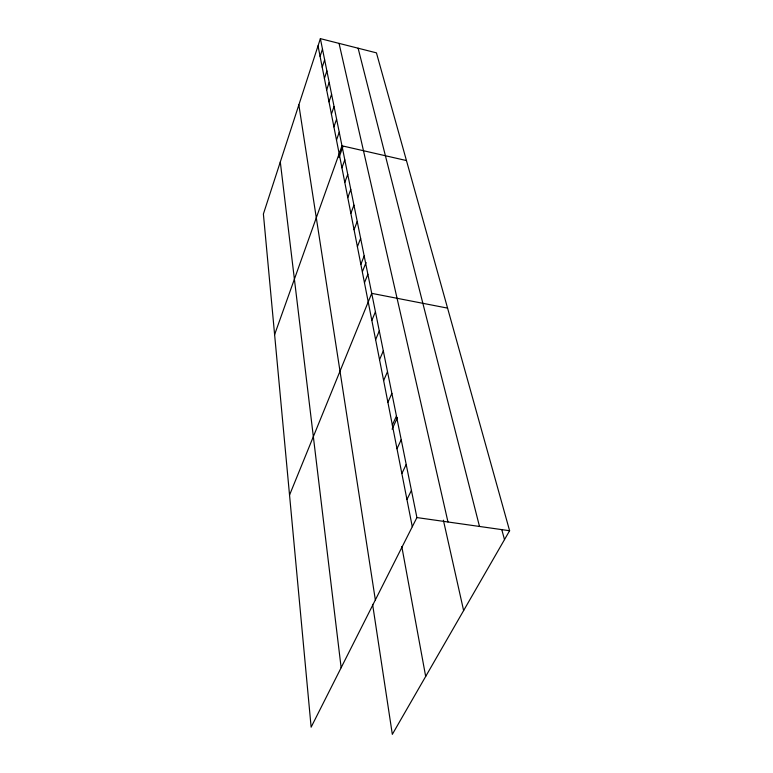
<?xml version="1.0" encoding="UTF-8"?>
<svg xmlns="http://www.w3.org/2000/svg" width="773" height="773" viewBox="0 0 773 773"><rect width="100%" height="100%" fill="white"/><g stroke="black" fill="none" stroke-linecap="round" stroke-linejoin="round"><path stroke-width="1.16" d="M320.38 38.65L263.39 213.995L311.132 727.18L416.908 517.572L320.38 38.65L376.441 52.854L509.61 530.732L392.326 734.35L372.605 604.38M320.09 56.371L322.486 49.086M322.215 67.203L324.65 59.85M324.409 78.382L326.892 70.952M326.67 89.919L329.201 82.421M328.998 101.833L331.588 94.258M331.414 114.153L334.052 106.5M333.907 126.878L336.603 119.158M336.497 140.048L339.241 132.251M274.608 334.612L341.975 145.807L406.463 160.562M339.009 157.576L342.912 146.657M341.927 167.809L344.806 159.847M344.797 182.438L347.744 174.398M347.773 197.608L350.778 189.501M350.855 213.358L353.937 205.164M354.063 229.707L357.223 221.445M357.397 246.703L360.633 238.355M360.856 264.376L364.18 255.95M362.537 271.371L366.064 262.482M364.46 282.773L367.871 274.27M289.537 495.068L371.716 293.354L447.586 308.127M371.842 320.428L375.427 311.78M375.61 339.666L379.292 330.95M379.543 359.696L383.311 350.913M383.63 380.558L387.505 371.707M387.891 402.318L391.882 393.409M392.346 425.034L396.443 416.058M392.104 429.228L397.486 417.488M396.993 448.755L401.216 439.721M401.854 473.559L406.202 464.476M406.946 499.532L411.429 490.401M416.908 517.572L509.61 530.732M501.754 529.524L504.498 539.612M358.112 48.206L479.492 526.452M339.047 43.375L447.973 521.978M443.383 520.181L463.626 610.573M318.032 45.868L412.28 526.742M401.786 546.501L425.681 676.452M298.851 104.896L375.349 599.935M280.299 161.953L341.144 667.717"/></g></svg>
